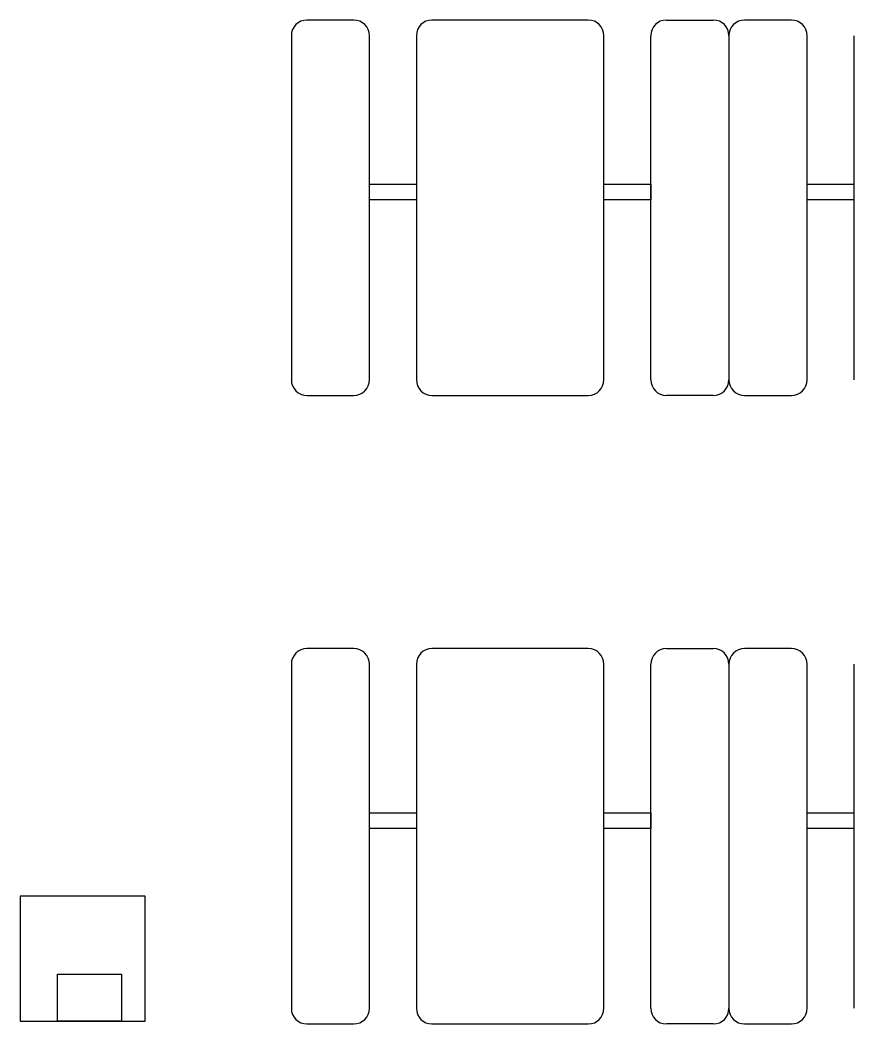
# Model space of a CAD drawing. Header units: millimetres. Extents: x -155 to 94595, y -3153 to 63413.
# Drawn here: x 78990 to 81658, y 42990 to 46199 of the extents above; entities that cross this region are included whole.
import ezdxf

# ---------------------------------------------------------------- set-up
doc = ezdxf.new("R2010")
doc.units = ezdxf.units.MM
doc.layers.add('int', color=185, linetype='Continuous')

msp = doc.modelspace()

# ---------------------------------------------------------------- linework, layer by layer
at = {"layer": 'int'}
for p, q in [((80058.321, 46199.086), (79908.321, 46199.086)), ((80808.321, 46199.086), (80308.321, 46199.086)), ((81058.321, 46199.086), (81208.321, 46199.086)), ((81458.321, 46199.086), (81308.321, 46199.086)), ((79858.321, 46149.086), (79858.321, 45049.086)), ((80108.321, 45049.086), (80108.321, 46149.086)), ((80258.321, 46149.086), (80258.321, 45049.086)), ((80858.321, 45049.086), (80858.321, 46149.086)), ((81008.321, 45049.086), (81008.321, 46149.086)), ((81258.321, 46149.086), (81258.321, 45049.086)), ((81258.321, 46149.086), (81258.321, 45049.086)), ((81508.321, 45049.086), (81508.321, 46149.086)), ((81658.321, 46149.086), (81658.321, 45049.086)), ((80108.321, 45624.086), (80108.321, 45674.086)), ((80108.321, 45674.086), (80258.321, 45674.086)), ((80258.321, 45674.086), (80258.321, 45624.086)), ((80858.321, 45624.086), (80858.321, 45674.086)), ((80858.321, 45674.086), (81008.321, 45674.086)), ((81008.321, 45674.086), (81008.321, 45624.086)), ((81508.321, 45624.086), (81508.321, 45674.086)), ((81508.321, 45674.086), (81658.321, 45674.086)), ((81658.321, 45674.086), (81658.321, 45624.086)), ((80258.321, 45624.086), (80108.321, 45624.086)), ((81008.321, 45624.086), (80858.321, 45624.086)), ((81658.321, 45624.086), (81508.321, 45624.086)), ((79908.321, 44999.086), (80058.321, 44999.086)), ((80308.321, 44999.086), (80808.321, 44999.086)), ((81208.321, 44999.086), (81058.321, 44999.086)), ((81308.321, 44999.086), (81458.321, 44999.086)), ((80058.321, 44189.514), (79908.321, 44189.514)), ((80808.321, 44189.514), (80308.321, 44189.514)), ((81058.321, 44189.514), (81208.321, 44189.514)), ((81458.321, 44189.514), (81308.321, 44189.514)), ((79858.321, 44139.514), (79858.321, 43039.514)), ((80108.321, 43039.514), (80108.321, 44139.514)), ((80258.321, 44139.514), (80258.321, 43039.514)), ((80858.321, 43039.514), (80858.321, 44139.514)), ((81008.321, 43039.514), (81008.321, 44139.514)), ((81258.321, 44139.514), (81258.321, 43039.514)), ((81258.321, 44139.514), (81258.321, 43039.514)), ((81508.321, 43039.514), (81508.321, 44139.514)), ((81658.321, 44139.514), (81658.321, 43039.514)), ((80108.321, 43614.514), (80108.321, 43664.514)), ((80108.321, 43664.514), (80258.321, 43664.514)), ((80258.321, 43664.514), (80258.321, 43614.514)), ((80858.321, 43614.514), (80858.321, 43664.514)), ((80858.321, 43664.514), (81008.321, 43664.514)), ((81008.321, 43664.514), (81008.321, 43614.514)), ((81508.321, 43614.514), (81508.321, 43664.514)), ((81508.321, 43664.514), (81658.321, 43664.514)), ((81658.321, 43664.514), (81658.321, 43614.514)), ((80258.321, 43614.514), (80108.321, 43614.514)), ((81008.321, 43614.514), (80858.321, 43614.514)), ((81658.321, 43614.514), (81508.321, 43614.514)), ((79390.392, 43397.894), (78990.392, 43397.894)), ((78990.392, 43397.894), (78990.392, 42997.894)), ((79390.392, 42997.894), (79390.392, 43397.894)), ((79109.964, 42997.894), (79109.964, 43148.128)), ((79109.964, 43148.128), (79314.986, 43148.128)), ((79314.986, 43148.128), (79314.986, 42997.894)), ((78990.392, 42997.894), (79390.392, 42997.894)), ((79314.986, 42997.894), (79109.964, 42997.894)), ((79908.321, 42989.514), (80058.321, 42989.514)), ((80308.321, 42989.514), (80808.321, 42989.514)), ((81208.321, 42989.514), (81058.321, 42989.514)), ((81308.321, 42989.514), (81458.321, 42989.514))]:
    msp.add_line(p, q, dxfattribs=at)
for centre, start, end in [((79908.321, 46149.086), 90, 180), ((80058.321, 46149.086), 0, 90), ((80308.321, 46149.086), 90, 180), ((80808.321, 46149.086), 0, 90), ((81058.321, 46149.086), 90, 180), ((81208.321, 46149.086), 0, 90), ((81308.321, 46149.086), 90, 180), ((81458.321, 46149.086), 0, 90), ((79908.321, 45049.086), 180, 270), ((80058.321, 45049.086), 270, 360), ((80308.321, 45049.086), 180, 270), ((80808.321, 45049.086), 270, 360), ((81058.321, 45049.086), 180, 270), ((81208.321, 45049.086), 270, 360), ((81308.321, 45049.086), 180, 270), ((81458.321, 45049.086), 270, 0), ((79908.321, 44139.514), 90, 180), ((80058.321, 44139.514), 0, 90), ((80308.321, 44139.514), 90, 180), ((80808.321, 44139.514), 0, 90), ((81058.321, 44139.514), 90, 180), ((81208.321, 44139.514), 0, 90), ((81308.321, 44139.514), 90, 180), ((81458.321, 44139.514), 360, 90), ((79908.321, 43039.514), 180, 270), ((80058.321, 43039.514), 270, 360), ((80308.321, 43039.514), 180, 270), ((80808.321, 43039.514), 270, 360), ((81058.321, 43039.514), 180, 270), ((81208.321, 43039.514), 270, 0), ((81308.321, 43039.514), 180, 270), ((81458.321, 43039.514), 270, 0)]:
    msp.add_arc(centre, 50, start, end, dxfattribs=at)

doc.saveas('drawing.dxf')
